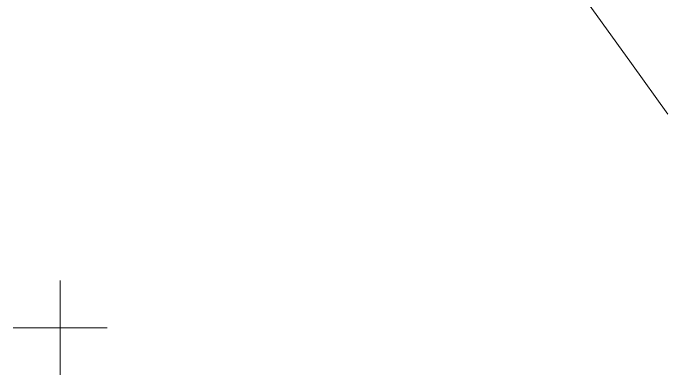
# Model space of a CAD drawing. Header units: metres. Extents: x 629572 to 645168, y 4785785 to 4790166.
# Drawn here: x 635397 to 635438.71, y 4787997 to 4788020.02 of the extents above; entities that cross this region are included whole.
import ezdxf

# ---------------------------------------------------------------- set-up
doc = ezdxf.new("R2010")
doc.units = ezdxf.units.M
doc.linetypes.add('Сплошная', pattern=[0])
doc.layers.get('0').update_dxf_attribs({"linetype": 'CONTINUOUS'})
doc.layers.add('Горизонтали', color=7, linetype='CONTINUOUS')
doc.layers.add('Сетка координатная', color=7, linetype='CONTINUOUS')

# ---------------------------------------------------------------- blocks, each defined once
blk = doc.blocks.new('Крест')
at = {"color": 0, "linetype": 'Continuous', "lineweight": 0, "flags": 128}
for points in [[(0, -1), (0, 1)], [(-1, 0), (1, 0)]]:
    blk.add_lwpolyline(points, dxfattribs=at)

msp = doc.modelspace()

# ---------------------------------------------------------------- linework, layer by layer
at = {"layer": 'Горизонтали', "color": 34, "linetype": 'Сплошная', "lineweight": 0, "true_color": 0xa55200, "elevation": 813.5, "flags": 128}
msp.add_lwpolyline([(635438.711, 4788013.585), (635436.385, 4788016.808), (635430.521, 4788024.982), (635428.356, 4788028.046), (635426.671, 4788030.476), (635426.123, 4788031.279), (635425.02, 4788032.879), (635424.268, 4788033.887), (635423.917, 4788034.314), (635423.577, 4788034.694), (635423.24, 4788035.036), (635422.899, 4788035.348), (635422.53, 4788035.649), (635422.144, 4788035.926), (635421.737, 4788036.183), (635421.303, 4788036.423), (635420.836, 4788036.651), (635420.332, 4788036.867), (635419.784, 4788037.075), (635419.186, 4788037.277), (635418.219, 4788037.564), (635417.111, 4788037.851), (635415.863, 4788038.138), (635414.473, 4788038.426), (635411.999, 4788038.88), (635409.163, 4788039.337), (635404.725, 4788039.97), (635404.725, 4788039.97), (635403.498, 4788040.137), (635402.253, 4788040.307), (635401.407, 4788040.423), (635401.343, 4788040.432), (635401.213, 4788040.45)], dxfattribs=at)

# ---------------------------------------------------------------- block references
at = {"layer": 'Сетка координатная', "color": 136, "linetype": 'Continuous', "true_color": 0x008080, "xscale": 3, "yscale": 3}
msp.add_blockref('Крест', (635400, 4788000), dxfattribs=at)

doc.saveas('drawing.dxf')
